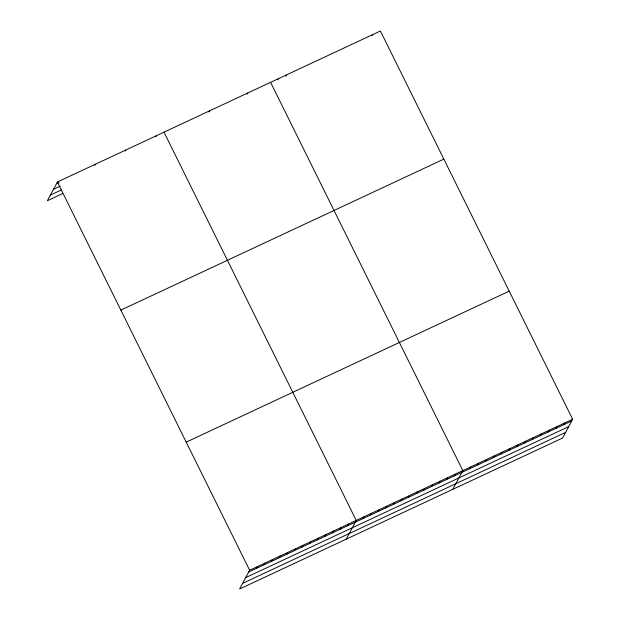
<?xml version="1.0" encoding="UTF-8"?>
<svg xmlns="http://www.w3.org/2000/svg" width="620" height="620" viewBox="0 0 620 620"><rect width="100%" height="100%" fill="white"/><g stroke="black" fill="none" stroke-linecap="round" stroke-linejoin="round"><path stroke-width="0.93" d="M572.648 419.26L249.643 570.253L239.591 589L562.604 438.007L572.648 419.26L380.409 31L57.397 181.993L47.352 200.74L62.573 193.618M94.852 165.354L95.472 164.199M125.302 151.117L125.922 149.963M155.76 136.881L156.38 135.726M209.056 111.964L209.676 110.809M247.124 94.17L247.744 93.016M277.814 79.825L278.434 78.67M285.657 76.159L286.277 75.005M371.946 35.821L372.566 34.666M256.324 568.424L257.254 566.696M263.942 564.866L264.872 563.138M271.552 561.309L272.482 559.573M279.171 557.752L280.093 556.016M286.781 554.187L287.711 552.459M294.399 550.63L295.322 548.902M302.01 547.072L302.94 545.344M309.62 543.515L310.55 541.779M317.238 539.95L318.169 538.222M324.849 536.393L325.779 534.665M332.467 532.836L333.389 531.107M340.078 529.279L341.008 527.543M347.696 525.714L348.618 523.985M346.185 539.175L356.237 520.428L163.99 132.168M362.917 518.599L363.847 516.871M370.535 515.042L371.465 513.306M378.146 511.477L379.076 509.749M385.764 507.92L386.686 506.191M393.375 504.362L394.304 502.634M400.993 500.805L401.915 499.069M408.603 497.24L409.533 495.512M416.214 493.683L417.144 491.954M423.832 490.125L424.762 488.397M431.443 486.568L432.373 484.832M439.061 483.011L439.983 481.275M446.671 479.446L447.601 477.718M454.289 475.889L455.212 474.161M452.778 489.343L462.83 470.603L270.584 82.336M469.743 468.666L470.673 466.93M477.586 464.992L478.516 463.264M485.437 461.327L486.359 459.598M493.28 457.661L494.21 455.933M501.123 453.995L502.053 452.267M508.966 450.329L509.896 448.601M516.809 446.664L517.739 444.928M524.659 442.998L525.582 441.262M532.503 439.324L533.425 437.596M540.346 435.659L541.275 433.93M548.189 431.993L549.119 430.264M556.032 428.327L556.962 426.599M563.882 424.661L564.804 422.925M56.474 183.722L59.009 182.536M53.46 189.34L60.233 186.171M50.36 195.122L61.357 189.983M120.838 310.116L443.85 159.123M186.202 442.13L509.214 291.137M248.713 571.989L571.725 420.996M245.706 577.6L568.711 426.607M242.598 583.381L565.611 432.396M57.397 181.993L249.643 570.253"/></g></svg>
